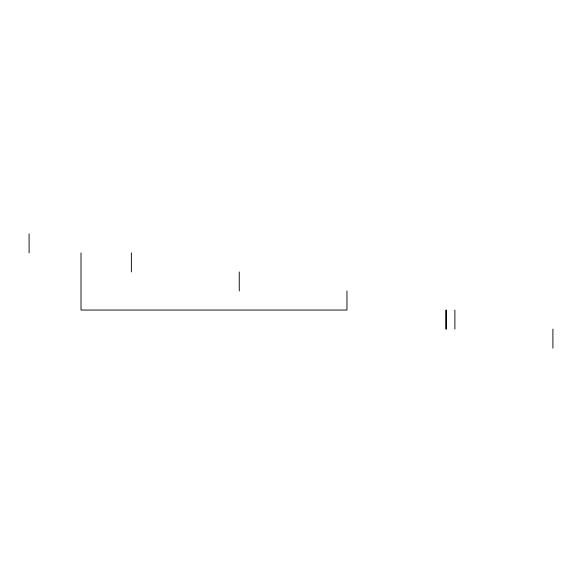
<?xml version="1.0" encoding="UTF-8"?>
<svg xmlns="http://www.w3.org/2000/svg" width="582" height="582" viewBox="0 0 582 582"><rect width="100%" height="100%" fill="white"/><g stroke="black" fill="none" stroke-linecap="round" stroke-linejoin="round"><path stroke-width="0.87" d="M552.9 329.106L552.9 348.167M454.891 310.053L454.891 329.106M446.212 310.053L446.212 329.106M445.936 310.053L445.936 329.106M346.967 291L346.967 310.053L81.022 310.053L81.022 252.894M239.253 271.947L239.253 291M131.365 252.894L131.365 271.947M29.1 233.833L29.1 252.894"/></g></svg>
